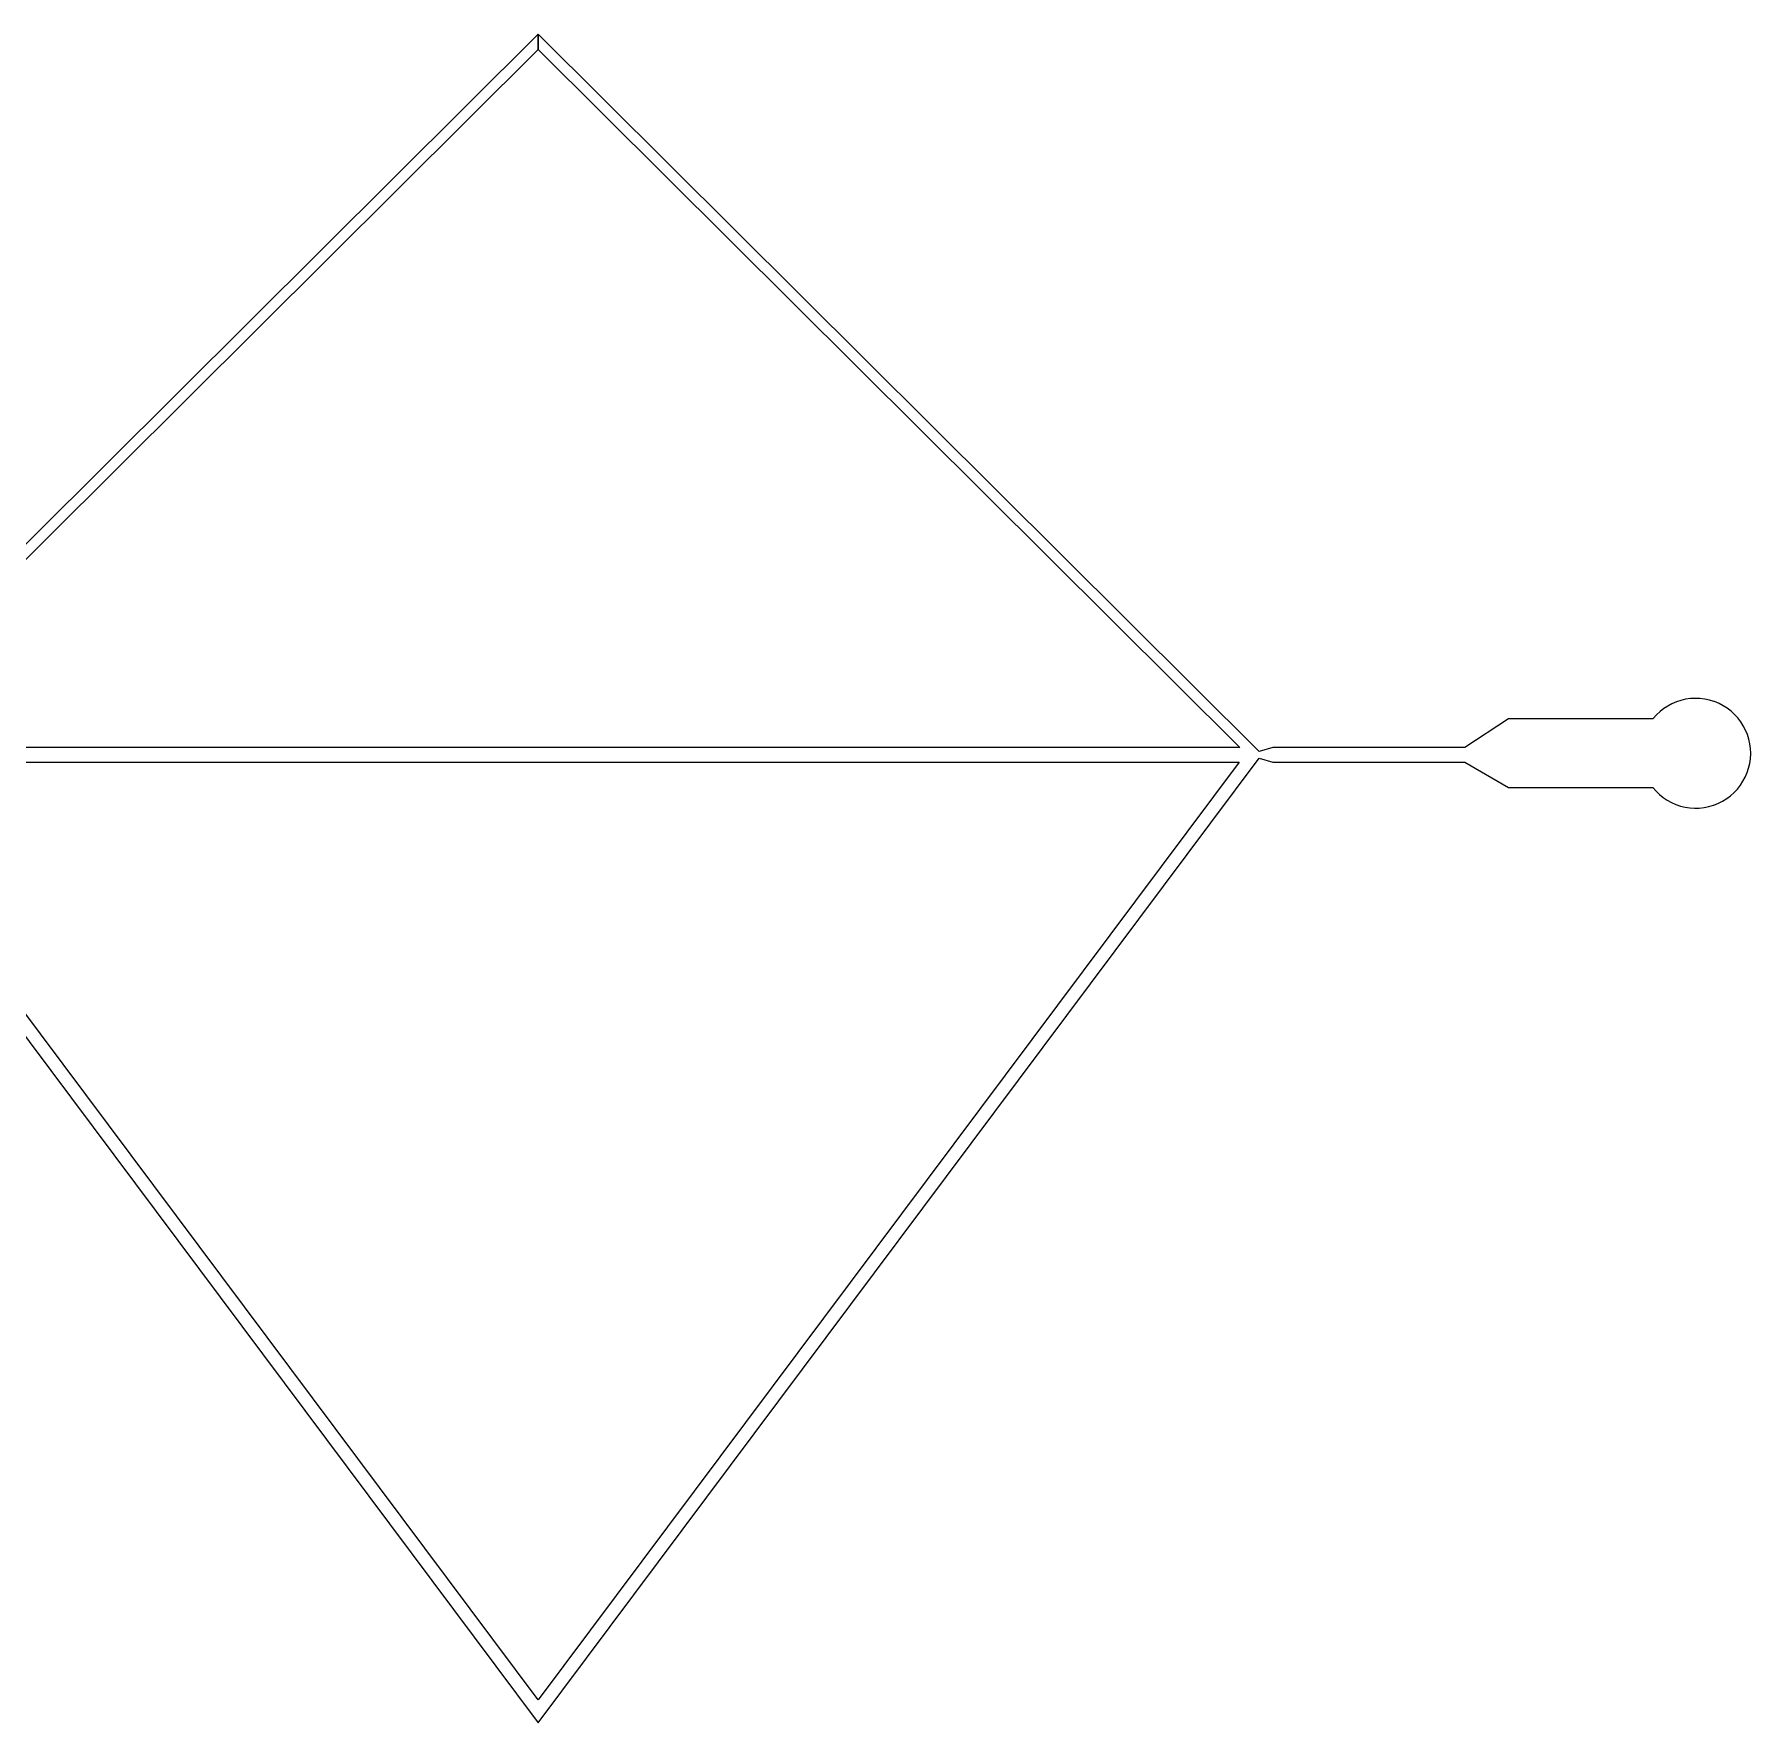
# Model space of a CAD drawing. Extents: x -64.2 to -14.2, y -14 to 12.2.
# Drawn here: x -39.2 to -14.2, y -12.39 to 12.21 of the extents above; entities that cross this region are included whole.
import ezdxf

# ---------------------------------------------------------------- set-up
doc = ezdxf.new("R2010")
doc.units = 13
doc.layers.add('1', color=7, linetype='CONTINUOUS')

msp = doc.modelspace()

# ---------------------------------------------------------------- linework, layer by layer
at = {"layer": '1'}
for points in [[(-42.08, 1.815), (-31.861, 11.982), (-31.861, 12.205), (-42.361, 1.758)], [(-42.361, 1.659), (-31.861, -12.389), (-21.361, 1.659), (-21.161, 1.603), (-18.361, 1.603), (-17.729, 1.232), (-15.624, 1.232), (-15.578, 1.179), (-15.528, 1.131), (-15.473, 1.087), (-15.415, 1.049), (-15.354, 1.015), (-15.29, 0.987), (-15.224, 0.964), (-15.156, 0.948), (-15.087, 0.937), (-15.018, 0.932), (-14.948, 0.934), (-14.879, 0.941), (-14.81, 0.955), (-14.743, 0.974), (-14.735, 0.977), (-14.67, 1.003), (-14.608, 1.035), (-14.549, 1.071), (-14.493, 1.113), (-14.441, 1.16), (-14.393, 1.211), (-14.35, 1.266), (-14.312, 1.324), (-14.279, 1.386), (-14.251, 1.45), (-14.23, 1.516), (-14.214, 1.584), (-14.204, 1.653), (-14.2, 1.723), (-14.2, 1.732), (-14.203, 1.802), (-14.212, 1.871), (-14.227, 1.939), (-14.248, 2.006), (-14.275, 2.07), (-14.307, 2.132), (-14.344, 2.191), (-14.387, 2.246), (-14.434, 2.298), (-14.485, 2.345), (-14.541, 2.387), (-14.599, 2.425), (-14.661, 2.457), (-14.726, 2.484), (-14.735, 2.487), (-14.802, 2.507), (-14.87, 2.522), (-14.939, 2.53), (-15.009, 2.532), (-15.078, 2.528), (-15.147, 2.518), (-15.215, 2.502), (-15.282, 2.481), (-15.346, 2.453), (-15.407, 2.42), (-15.466, 2.382), (-15.52, 2.339), (-15.571, 2.291), (-15.618, 2.24), (-15.624, 2.232), (-17.729, 2.232), (-18.361, 1.815), (-21.161, 1.815), (-21.361, 1.758), (-31.861, 12.205), (-31.861, 11.982), (-31.861, 11.982), (-21.641, 1.815), (-42.069, 1.815)], [(-42.069, 1.603), (-21.652, 1.603), (-31.861, -12.056), (-42.069, 1.603)]]:
    msp.add_lwpolyline(points, dxfattribs=at)

doc.saveas('drawing.dxf')
